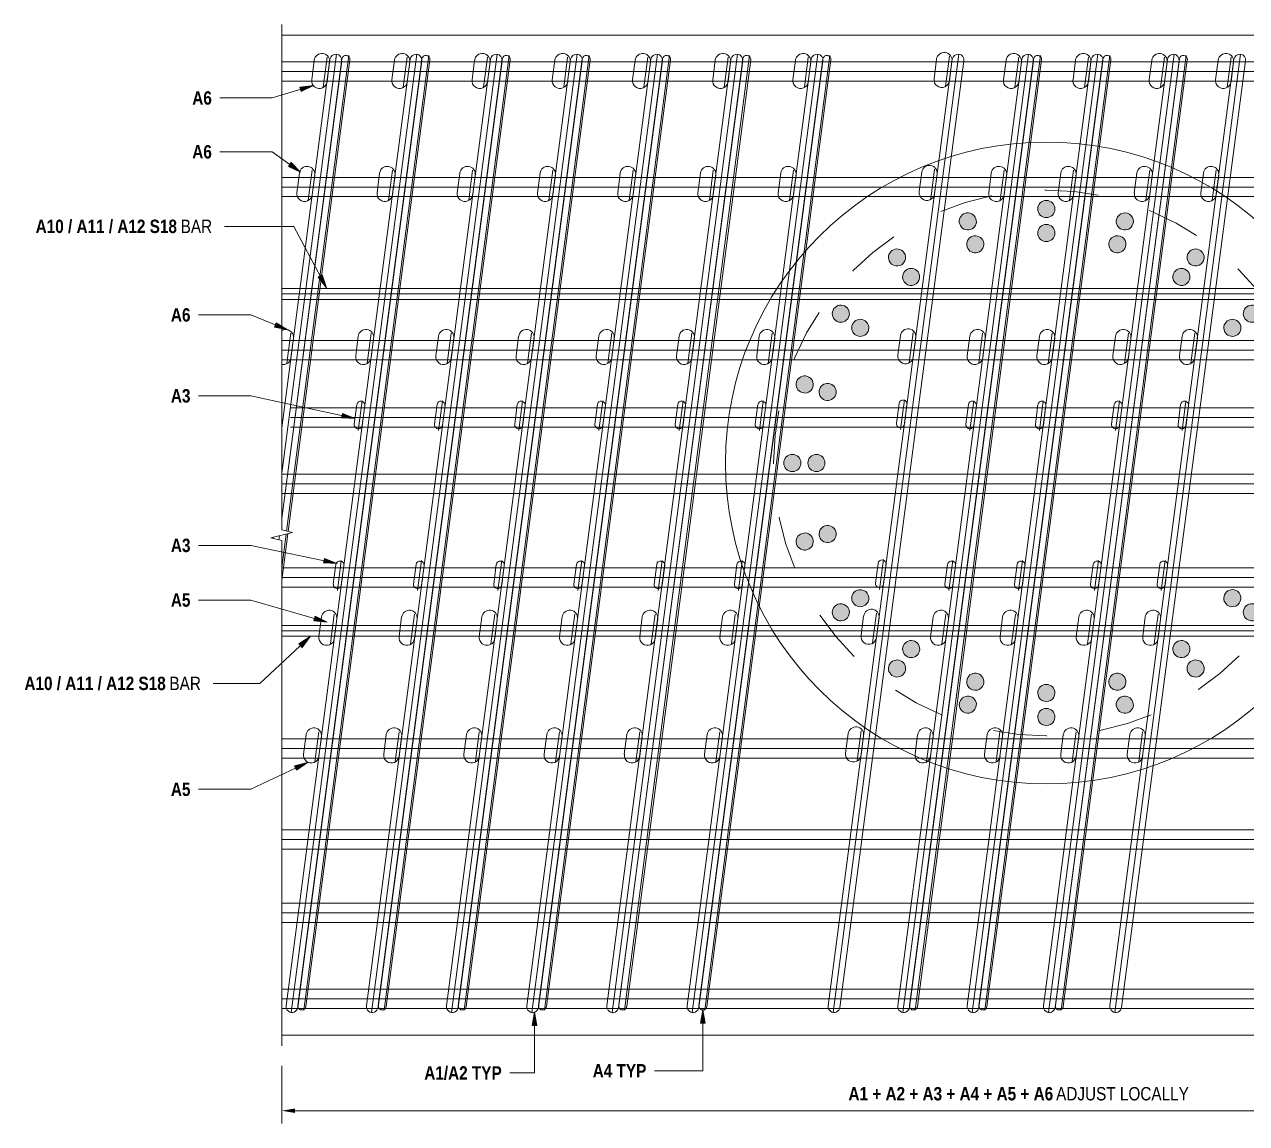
# Model space of a CAD drawing. Header units: metres. Extents: x -546.8 to -533.5, y 1.4 to 22.4.
# Drawn here: x -541.744 to -539.459, y 1.406 to 3.461 of the extents above; entities that cross this region are included whole.
import ezdxf

# ---------------------------------------------------------------- set-up
doc = ezdxf.new("R2010")
doc.units = ezdxf.units.M
doc.linetypes.add('JacobsDash', pattern=[0.0045, 0.003, -0.0015])
doc.layers.get('Defpoints').update_dxf_attribs({"color": 41})
for name, color, linetype, lineweight in [('A-ANNO-DIMS', 7, 'Continuous', 9), ('A-DETL', 7, 'Continuous', 13), ('A-DETL-GENF', 7, 'Continuous', 9), ('G-ANNO-TEXT', 7, 'Continuous', 9)]:
    doc.layers.add(name, color=color, linetype=linetype, lineweight=lineweight)
doc.styles.add('Arial Narrow_1', font='ARIALN.TTF', dxfattribs={"height": 0.025})
doc.styles.add('Arial Narrow_B_1', font='ARIALNB.TTF', dxfattribs={"height": 0.025})
doc.dimstyles.new('Dimension_Standard_O__mm_', dxfattribs={"dimscale": 0.3048, "dimtxt": 0.025586, "dimasz": 0.082021, "dimexe": 0.07874, "dimexo": 0.049213, "dimgap": 0.049213, "dimtad": 1, "dimdec": 0, "dimlfac": 1000, "dimzin": 0, "dimdsep": 46, "dimtxsty": 'Arial Narrow_1', "dimsah": 1, "dimcen": 0.09, "dimaunit": 1, "dimadec": 4, "dimazin": 0, "dimtfac": 1, "dimtdec": 4, "dimtix": 1, "dimtmove": 0, "dimatfit": 3, "dimfxl": 1, "dimtvp": 1, "dimtfill": 1, "dimtolj": 1, "dimtzin": 0, "dimlwd": 18, "dimlwe": 18, "dimarcsym": 2})

# ---------------------------------------------------------------- blocks, each defined once
blk = doc.blocks.new('S_Det_Reinf_Bar Section_2D - N32-5070897-DRG-2873076 - TYPICAL PLAN ABUTMENT B HEADSTOCK BOTTOM LEVEL')
at = {"layer": 'A-DETL-GENF'}
blk.add_hatch(color=256, dxfattribs=at).paths.add_polyline_path([(-0.016, 0), (-0.0155, -0.0041), (-0.0139, -0.008), (-0.0113, -0.0113), (-0.008, -0.0139), (-0.0041, -0.0155), (0, -0.016), (0.0041, -0.0155), (0.008, -0.0139), (0.0113, -0.0113), (0.0139, -0.008), (0.0155, -0.0041), (0.016, 0), (0.0155, 0.0041), (0.0139, 0.008), (0.0113, 0.0113), (0.008, 0.0139), (0.0041, 0.0155), (0, 0.016), (-0.0041, 0.0155), (-0.008, 0.0139), (-0.0113, 0.0113), (-0.0139, 0.008), (-0.0155, 0.004)])
at = {"layer": 'A-DETL-GENF', "lineweight": 18}
for start, end in [(360, 180), (180, 360)]:
    blk.add_arc((0, 0), 0.016, start, end, dxfattribs=at)
blk = doc.blocks.new('S_Det_Reinf_Bar Section_2D - N32-V5-DRG-2873076 - TYPICAL PLAN ABUTMENT B HEADSTOCK BOTTOM LEVEL')
at = {"layer": 'A-DETL-GENF'}
blk.add_hatch(color=256, dxfattribs=at).paths.add_polyline_path([(-0.0139, -0.008), (-0.0113, -0.0113), (-0.008, -0.0139), (-0.0041, -0.0155), (0, -0.016), (0.0041, -0.0155), (0.008, -0.0139), (0.0113, -0.0113), (0.0139, -0.008), (0.0155, -0.0041), (0.016, 0), (0.0155, 0.0041), (0.0139, 0.008), (0.0113, 0.0113), (0.008, 0.0139), (0.0041, 0.0155), (-0.0003, 0.016), (-0.0041, 0.0155), (-0.008, 0.0139), (-0.0113, 0.0113), (-0.0139, 0.008), (-0.0155, 0.0041), (-0.016, 0), (-0.0155, -0.0041)])
at = {"layer": 'A-DETL-GENF', "lineweight": 18}
for start, end in [(360, 180), (180, 360)]:
    blk.add_arc((0, 0), 0.016, start, end, dxfattribs=at)
blk = doc.blocks.new('S_Det_Reinf_Bar Section_2D - N32-V6-DRG-2873076 - TYPICAL PLAN ABUTMENT B HEADSTOCK BOTTOM LEVEL')
at = {"layer": 'A-DETL-GENF'}
blk.add_hatch(color=256, dxfattribs=at).paths.add_polyline_path([(-0.0041, -0.0155), (0, -0.016), (0.0041, -0.0155), (0.008, -0.0139), (0.0113, -0.0113), (0.0139, -0.008), (0.0155, -0.0041), (0.016, 0), (0.0155, 0.0041), (0.0139, 0.008), (0.0113, 0.0113), (0.008, 0.0139), (0.0041, 0.0155), (0, 0.016), (-0.0041, 0.0155), (-0.008, 0.0139), (-0.0113, 0.0113), (-0.0139, 0.008), (-0.0155, 0.0041), (-0.016, -0.0001), (-0.0155, -0.0041), (-0.0139, -0.008), (-0.0113, -0.0113), (-0.008, -0.0139)])
at = {"layer": 'A-DETL-GENF', "lineweight": 18}
for start, end in [(360, 180), (180, 360)]:
    blk.add_arc((0, 0), 0.016, start, end, dxfattribs=at)
blk = doc.blocks.new('CS_DET_BreakLine_ViewScale - Std Break-7275567-DRG-2873076 - TYPICAL PLAN ABUTMENT B HEADSTOCK BOTTOM LEVEL')
at = {"layer": 'A-DETL-GENF'}
for p, q in [((0.925, 0), (-0.02, 0)), ((0.93, 0.02), (0.925, 0)), ((0.94, -0.02), (0.93, 0.02)), ((0.945, 0), (0.94, -0.02)), ((1.89, 0), (0.945, 0))]:
    blk.add_line(p, q, dxfattribs=at)
blk = doc.blocks.new('DIMBLOCK1-DRG-2873076 - TYPICAL PLAN ABUTMENT B HEADSTOCK BOTTOM LEVEL')
at = {"layer": 'A-ANNO-DIMS', "color": 0, "lineweight": 18, "transparency": 16777216}
for p, q in [((-541.263, 1.5137), (-541.263, 1.4059)), ((-538.4031, 1.5083), (-538.4031, 1.4059)), ((-541.238, 1.4299), (-538.4281, 1.4299))]:
    blk.add_line(p, q, dxfattribs=at)
at = {"layer": 'A-ANNO-DIMS', "color": 0, "transparency": 16777216}
for points in [[(-541.238, 1.4341), (-541.238, 1.4257), (-541.263, 1.4299)], [(-538.4281, 1.4341), (-538.4281, 1.4257), (-538.4031, 1.4299)]]:
    blk.add_solid(points, dxfattribs=at)
at = {"layer": 'Defpoints', "color": 0, "transparency": 16777216}
for p in [(-541.263, 1.5287), (-538.4031, 1.5233), (-538.4031, 1.4299)]:
    blk.add_point(p, dxfattribs=at)
at = {"layer": 'A-ANNO-DIMS', "color": 0, "lineweight": 18, "transparency": 16777216, "insert": (-539.833, 1.4598), "char_height": 0.025, "attachment_point": 5, "style": 'Arial Narrow_1', "bg_fill": 3, "box_fill_scale": 1.1, "bg_fill_color": 256, "bg_fill_true_color": 13158600, "bg_fill_transparency": 0}
blk.add_mtext('\\A1;\u200e', dxfattribs=at)

msp = doc.modelspace()

# ---------------------------------------------------------------- hatches: boundary and pattern name
at = {"layer": 'G-ANNO-TEXT'}
for points in [[(-541.2037, 3.3471), (-541.2289, 3.344), (-541.2263, 3.3356)], [(-541.2277, 3.1845), (-541.2454, 3.2027), (-541.2505, 3.1956)], [(-541.1794, 2.9687), (-541.1872, 2.9928), (-541.195, 2.9887)], [(-541.2518, 2.8898), (-541.2733, 2.9033), (-541.2766, 2.8951)], [(-541.1255, 2.7242), (-541.149, 2.7338), (-541.1509, 2.7252)], [(-541.1594, 2.4533), (-541.1829, 2.4627), (-541.1847, 2.4541)], [(-541.1778, 2.3432), (-541.2006, 2.3544), (-541.203, 2.3459)], [(-541.2095, 2.3165), (-541.2309, 2.3027), (-541.2249, 2.2962)], [(-541.2145, 2.0813), (-541.239, 2.0746), (-541.2352, 2.0666)], [(-540.7904, 1.6142), (-540.7948, 1.5892), (-540.786, 1.5892)], [(-540.4753, 1.6183), (-540.4797, 1.5933), (-540.4709, 1.5933)]]:
    msp.add_hatch(color=256, dxfattribs=at).paths.add_polyline_path(points)

# ---------------------------------------------------------------- linework, layer by layer
at = {"layer": 'A-DETL', "lineweight": 18}
for p, q in [((-541.263, 3.441), (-538.4031, 3.441)), ((-541.1504, 3.3967), (-541.263, 2.5374)), ((-541.1727, 3.3959), (-541.263, 2.7067)), ((-541.1508, 3.3931), (-541.263, 2.5374)), ((-541.263, 3.391), (-538.4031, 3.391)), ((-541.0227, 3.3959), (-541.2546, 1.6259)), ((-541.1355, 3.3947), (-541.2511, 2.513)), ((-541.0008, 3.3931), (-541.2328, 1.6231)), ((-541.0008, 3.3967), (-541.2327, 1.6267)), ((-540.9859, 3.3947), (-541.2178, 1.6247)), ((-541.2021, 3.3941), (-541.2069, 3.3575)), ((-541.1734, 3.3904), (-541.1782, 3.3537)), ((-540.8727, 3.3959), (-541.1046, 1.6259)), ((-540.8508, 3.3931), (-541.0828, 1.6231)), ((-540.8504, 3.3967), (-541.0823, 1.6267)), ((-540.8355, 3.3947), (-541.0675, 1.6247)), ((-541.0521, 3.3941), (-541.0569, 3.3575)), ((-541.0234, 3.3904), (-541.0282, 3.3537)), ((-540.7227, 3.3959), (-540.9546, 1.6259)), ((-540.7008, 3.3931), (-540.9328, 1.6231)), ((-540.7008, 3.3967), (-540.9327, 1.6267)), ((-540.6859, 3.3947), (-540.9178, 1.6247)), ((-540.9021, 3.3941), (-540.9069, 3.3575)), ((-540.8734, 3.3904), (-540.8782, 3.3537)), ((-540.5727, 3.3959), (-540.8046, 1.6259)), ((-540.5508, 3.3931), (-540.7828, 1.6231)), ((-540.5508, 3.3967), (-540.7827, 1.6267)), ((-540.5359, 3.3947), (-540.7678, 1.6247)), ((-540.7521, 3.3941), (-540.7569, 3.3575)), ((-540.7234, 3.3904), (-540.7282, 3.3537)), ((-540.4227, 3.3959), (-540.6546, 1.6259)), ((-540.4008, 3.3931), (-540.6328, 1.6231)), ((-540.4008, 3.3967), (-540.6327, 1.6267)), ((-540.3859, 3.3947), (-540.6178, 1.6247)), ((-540.6021, 3.3941), (-540.6069, 3.3575)), ((-540.5734, 3.3904), (-540.5782, 3.3537)), ((-540.2727, 3.3959), (-540.5046, 1.6259)), ((-540.2508, 3.3931), (-540.4828, 1.6231)), ((-540.2508, 3.3967), (-540.4827, 1.6267)), ((-540.2359, 3.3947), (-540.4678, 1.6247)), ((-540.4521, 3.3941), (-540.4569, 3.3575)), ((-540.4234, 3.3904), (-540.4282, 3.3537)), ((-540.3021, 3.3941), (-540.3069, 3.3575)), ((-540.2734, 3.3904), (-540.2782, 3.3537)), ((-540.0089, 3.3959), (-540.2409, 1.6259)), ((-539.9871, 3.3931), (-540.2191, 1.6231)), ((-539.8789, 3.3959), (-540.1108, 1.6259)), ((-539.8571, 3.3931), (-540.089, 1.6231)), ((-539.857, 3.3967), (-540.0889, 1.6267)), ((-539.8421, 3.3947), (-540.0741, 1.6247)), ((-540.0382, 3.3961), (-540.043, 3.3594)), ((-540.0094, 3.3923), (-540.0142, 3.3556)), ((-539.7489, 3.3959), (-539.9808, 1.6259)), ((-539.7271, 3.3931), (-539.959, 1.6231)), ((-539.727, 3.3967), (-539.9589, 1.6267)), ((-539.7121, 3.3947), (-539.9441, 1.6247)), ((-539.9083, 3.3941), (-539.9131, 3.3575)), ((-539.8796, 3.3904), (-539.8844, 3.3537)), ((-539.6064, 3.3959), (-539.8384, 1.6259)), ((-539.5846, 3.3931), (-539.8166, 1.6231)), ((-539.5842, 3.3967), (-539.8161, 1.6267)), ((-539.5693, 3.3947), (-539.8013, 1.6247)), ((-539.7783, 3.3941), (-539.7831, 3.3575)), ((-539.7496, 3.3904), (-539.7544, 3.3537)), ((-539.4821, 3.3959), (-539.714, 1.6259)), ((-539.4603, 3.3931), (-539.6922, 1.6231)), ((-539.6359, 3.3941), (-539.6407, 3.3575)), ((-539.6072, 3.3904), (-539.612, 3.3537)), ((-539.5116, 3.3941), (-539.5164, 3.3575)), ((-539.4828, 3.3904), (-539.4876, 3.3537)), ((-541.263, 3.355), (-538.4031, 3.355)), ((-541.2298, 3.1831), (-541.2346, 3.1464)), ((-541.201, 3.1793), (-541.2058, 3.1427)), ((-541.0798, 3.1831), (-541.0846, 3.1464)), ((-541.051, 3.1793), (-541.0558, 3.1427)), ((-540.9298, 3.1831), (-540.9346, 3.1464)), ((-540.901, 3.1793), (-540.9058, 3.1427)), ((-540.7798, 3.1831), (-540.7846, 3.1464)), ((-540.751, 3.1793), (-540.7558, 3.1427)), ((-540.6298, 3.1831), (-540.6346, 3.1464)), ((-540.601, 3.1793), (-540.6058, 3.1427)), ((-540.4798, 3.1831), (-540.4846, 3.1464)), ((-540.451, 3.1793), (-540.4558, 3.1427)), ((-540.3298, 3.1831), (-540.3346, 3.1464)), ((-540.301, 3.1793), (-540.3058, 3.1427)), ((-540.0658, 3.185), (-540.0706, 3.1484)), ((-540.0371, 3.1813), (-540.0419, 3.1446)), ((-539.936, 3.1831), (-539.9408, 3.1464)), ((-539.9072, 3.1793), (-539.912, 3.1427)), ((-539.806, 3.1831), (-539.8108, 3.1464)), ((-539.7772, 3.1793), (-539.782, 3.1427)), ((-539.6636, 3.1831), (-539.6684, 3.1464)), ((-539.6348, 3.1793), (-539.6396, 3.1427)), ((-539.5392, 3.1831), (-539.544, 3.1464)), ((-539.5105, 3.1793), (-539.5153, 3.1427)), ((-541.263, 3.175), (-538.4031, 3.175)), ((-541.263, 3.139), (-538.4031, 3.139)), ((-541.263, 2.967), (-538.4031, 2.967)), ((-541.263, 2.947), (-538.4031, 2.947)), ((-541.263, 2.8699), (-538.4031, 2.8699)), ((-541.241, 2.8743), (-541.2458, 2.8376)), ((-541.1198, 2.878), (-541.1246, 2.8414)), ((-541.091, 2.8743), (-541.0958, 2.8376)), ((-540.9698, 2.878), (-540.9746, 2.8414)), ((-540.941, 2.8743), (-540.9458, 2.8376)), ((-540.8198, 2.878), (-540.8246, 2.8414)), ((-540.791, 2.8743), (-540.7958, 2.8376)), ((-540.6698, 2.878), (-540.6746, 2.8414)), ((-540.641, 2.8743), (-540.6458, 2.8376)), ((-540.5198, 2.878), (-540.5246, 2.8414)), ((-540.491, 2.8743), (-540.4958, 2.8376)), ((-540.3698, 2.878), (-540.3746, 2.8414)), ((-540.341, 2.8743), (-540.3458, 2.8376)), ((-540.1059, 2.8793), (-540.1107, 2.8427)), ((-540.0771, 2.8756), (-540.082, 2.8389)), ((-539.976, 2.878), (-539.9808, 2.8414)), ((-539.9472, 2.8743), (-539.952, 2.8376)), ((-539.846, 2.878), (-539.8508, 2.8414)), ((-539.8172, 2.8743), (-539.822, 2.8376)), ((-539.7035, 2.878), (-539.7084, 2.8414)), ((-539.6748, 2.8743), (-539.6796, 2.8376)), ((-539.5792, 2.878), (-539.584, 2.8414)), ((-539.5504, 2.8743), (-539.5552, 2.8376)), ((-541.263, 2.8339), (-538.4031, 2.8339)), ((-541.2467, 2.7439), (-538.3868, 2.7439)), ((-541.1224, 2.7502), (-541.1272, 2.7135)), ((-541.1075, 2.7483), (-541.1123, 2.7116)), ((-540.9724, 2.7502), (-540.9772, 2.7135)), ((-540.9575, 2.7483), (-540.9623, 2.7116)), ((-540.8224, 2.7502), (-540.8272, 2.7135)), ((-540.8075, 2.7483), (-540.8123, 2.7116)), ((-540.6724, 2.7502), (-540.6772, 2.7135)), ((-540.6575, 2.7483), (-540.6623, 2.7116)), ((-540.5224, 2.7502), (-540.5272, 2.7135)), ((-540.5075, 2.7483), (-540.5123, 2.7116)), ((-540.3724, 2.7502), (-540.3772, 2.7135)), ((-540.3575, 2.7483), (-540.3623, 2.7116)), ((-540.1084, 2.7522), (-540.1133, 2.7155)), ((-540.0936, 2.7502), (-540.0984, 2.7135)), ((-539.9786, 2.7502), (-539.9834, 2.7135)), ((-539.9637, 2.7483), (-539.9685, 2.7116)), ((-539.8486, 2.7502), (-539.8534, 2.7135)), ((-539.8337, 2.7483), (-539.8385, 2.7116)), ((-539.7062, 2.7502), (-539.711, 2.7135)), ((-539.6913, 2.7483), (-539.6961, 2.7116)), ((-539.5818, 2.7502), (-539.5866, 2.7135)), ((-539.5669, 2.7483), (-539.5717, 2.7116)), ((-541.2467, 2.7079), (-538.3868, 2.7079)), ((-541.263, 2.62), (-538.4031, 2.62)), ((-541.263, 2.584), (-538.4031, 2.584)), ((-541.2672, 2.5049), (-541.2682, 2.4973)), ((-541.2672, 2.5049), (-541.2682, 2.4973)), ((-541.2516, 2.5088), (-541.263, 2.422)), ((-541.1616, 2.4513), (-541.1664, 2.4146)), ((-541.1467, 2.4493), (-541.1515, 2.4127)), ((-541.0116, 2.4513), (-541.0164, 2.4146)), ((-540.9967, 2.4493), (-541.0015, 2.4127)), ((-540.8616, 2.4513), (-540.8664, 2.4146)), ((-540.8467, 2.4493), (-540.8515, 2.4127)), ((-540.7116, 2.4513), (-540.7164, 2.4146)), ((-540.6967, 2.4493), (-540.7015, 2.4127)), ((-540.5616, 2.4513), (-540.5664, 2.4146)), ((-540.5467, 2.4493), (-540.5515, 2.4127)), ((-540.4116, 2.4513), (-540.4164, 2.4146)), ((-540.3967, 2.4493), (-540.4015, 2.4127)), ((-540.1476, 2.4532), (-540.1524, 2.4165)), ((-540.1328, 2.4513), (-540.1376, 2.4146)), ((-540.0178, 2.4513), (-540.0226, 2.4146)), ((-540.0029, 2.4493), (-540.0077, 2.4127)), ((-539.8878, 2.4513), (-539.8926, 2.4146)), ((-539.8729, 2.4493), (-539.8777, 2.4127)), ((-539.7454, 2.4513), (-539.7502, 2.4146)), ((-539.7305, 2.4493), (-539.7353, 2.4127)), ((-539.621, 2.4513), (-539.6258, 2.4146)), ((-539.6061, 2.4493), (-539.6109, 2.4127)), ((-541.263, 2.445), (-538.4031, 2.445)), ((-541.263, 2.409), (-538.4031, 2.409)), ((-540.1746, 2.355), (-540.1794, 2.3184)), ((-541.263, 2.337), (-538.4031, 2.337)), ((-541.1886, 2.3531), (-541.1934, 2.3164)), ((-541.1598, 2.3493), (-541.1646, 2.3127)), ((-541.0386, 2.3531), (-541.0434, 2.3164)), ((-541.0098, 2.3493), (-541.0146, 2.3127)), ((-540.8886, 2.3531), (-540.8934, 2.3164)), ((-540.8598, 2.3493), (-540.8646, 2.3127)), ((-540.7386, 2.3531), (-540.7434, 2.3164)), ((-540.7098, 2.3493), (-540.7146, 2.3127)), ((-540.5886, 2.3531), (-540.5934, 2.3164)), ((-540.5598, 2.3493), (-540.5646, 2.3127)), ((-540.4386, 2.3531), (-540.4434, 2.3164)), ((-540.4098, 2.3493), (-540.4146, 2.3127)), ((-540.1459, 2.3513), (-540.1507, 2.3146)), ((-540.0448, 2.3531), (-540.0496, 2.3164)), ((-540.016, 2.3493), (-540.0208, 2.3127)), ((-539.9148, 2.3531), (-539.9196, 2.3164)), ((-539.886, 2.3493), (-539.8908, 2.3127)), ((-539.7723, 2.3531), (-539.7771, 2.3164)), ((-539.7436, 2.3493), (-539.7484, 2.3127)), ((-539.648, 2.3531), (-539.6528, 2.3164)), ((-539.6192, 2.3493), (-539.624, 2.3127)), ((-541.263, 2.317), (-538.4031, 2.317)), ((-541.2174, 2.1331), (-541.2222, 2.0964)), ((-541.1886, 2.1293), (-541.1934, 2.0927)), ((-541.0674, 2.1331), (-541.0722, 2.0964)), ((-541.0386, 2.1293), (-541.0434, 2.0927)), ((-540.9174, 2.1331), (-540.9222, 2.0964)), ((-540.8886, 2.1293), (-540.8934, 2.0927)), ((-540.7674, 2.1331), (-540.7722, 2.0964)), ((-540.7386, 2.1293), (-540.7434, 2.0927)), ((-540.6174, 2.1331), (-540.6222, 2.0964)), ((-540.5886, 2.1293), (-540.5934, 2.0927)), ((-540.4674, 2.1331), (-540.4722, 2.0964)), ((-540.4386, 2.1293), (-540.4434, 2.0927)), ((-540.2034, 2.135), (-540.2083, 2.0984)), ((-540.1747, 2.1313), (-540.1795, 2.0946)), ((-540.0736, 2.1331), (-540.0784, 2.0964)), ((-540.0449, 2.1293), (-540.0497, 2.0927)), ((-539.9436, 2.1331), (-539.9484, 2.0964)), ((-539.9149, 2.1293), (-539.9197, 2.0927)), ((-539.8012, 2.1331), (-539.806, 2.0964)), ((-539.7724, 2.1293), (-539.7772, 2.0927)), ((-539.6768, 2.1331), (-539.6816, 2.0964)), ((-539.648, 2.1293), (-539.6529, 2.0927)), ((-541.263, 2.125), (-538.4031, 2.125)), ((-541.263, 2.089), (-538.4031, 2.089)), ((-541.263, 1.955), (-538.4031, 1.955)), ((-541.263, 1.919), (-538.4031, 1.919)), ((-541.263, 1.818), (-538.4031, 1.818)), ((-541.263, 1.782), (-538.4031, 1.782)), ((-541.263, 1.657), (-538.4031, 1.657)), ((-541.263, 1.621), (-538.4031, 1.621)), ((-541.263, 1.571), (-538.4031, 1.571))]:
    msp.add_line(p, q, dxfattribs=at)
at = {"layer": 'A-DETL', "color": 7, "lineweight": 9, "true_color": 0xffffff}
for p, q in [((-541.1603, 3.4054), (-541.263, 2.6221)), ((-541.1375, 3.4031), (-541.254, 2.5137)), ((-541.0103, 3.4054), (-541.2451, 1.6136)), ((-540.9878, 3.4031), (-541.2217, 1.6182)), ((-541.1782, 3.3996), (-541.1855, 3.3438)), ((-540.8603, 3.4054), (-541.0951, 1.6136)), ((-540.8375, 3.4031), (-541.0714, 1.6182)), ((-541.0282, 3.3996), (-541.0355, 3.3438)), ((-540.7103, 3.4054), (-540.9451, 1.6136)), ((-540.6878, 3.4031), (-540.9217, 1.6182)), ((-540.8782, 3.3996), (-540.8855, 3.3438)), ((-540.5603, 3.4054), (-540.7951, 1.6136)), ((-540.5378, 3.4031), (-540.7717, 1.6182)), ((-540.7282, 3.3996), (-540.7355, 3.3438)), ((-540.4103, 3.4054), (-540.6451, 1.6136)), ((-540.3878, 3.4031), (-540.6217, 1.6182)), ((-540.5782, 3.3996), (-540.5855, 3.3438)), ((-540.2603, 3.4054), (-540.4951, 1.6136)), ((-540.2378, 3.4031), (-540.4717, 1.6182)), ((-540.4282, 3.3996), (-540.4355, 3.3438)), ((-540.2782, 3.3996), (-540.2855, 3.3438)), ((-539.9966, 3.4054), (-540.2314, 1.6136)), ((-539.8665, 3.4054), (-540.1014, 1.6136)), ((-539.844, 3.4031), (-540.078, 1.6182)), ((-540.0143, 3.4015), (-540.0216, 3.3457)), ((-539.7365, 3.4054), (-539.9714, 1.6136)), ((-539.714, 3.4031), (-539.948, 1.6182)), ((-539.8844, 3.3996), (-539.8917, 3.3438)), ((-539.5941, 3.4054), (-539.8289, 1.6136)), ((-539.5712, 3.4031), (-539.8052, 1.6182)), ((-539.7544, 3.3996), (-539.7617, 3.3438)), ((-539.4697, 3.4054), (-539.7046, 1.6136)), ((-539.612, 3.3996), (-539.6193, 3.3438)), ((-539.4876, 3.3996), (-539.495, 3.3438)), ((-541.263, 3.373), (-538.4031, 3.373)), ((-541.2059, 3.1886), (-541.2132, 3.1327)), ((-541.0559, 3.1886), (-541.0632, 3.1327)), ((-540.9059, 3.1886), (-540.9132, 3.1327)), ((-540.7559, 3.1886), (-540.7632, 3.1327)), ((-540.6059, 3.1886), (-540.6132, 3.1327)), ((-540.4559, 3.1886), (-540.4632, 3.1327)), ((-540.3059, 3.1886), (-540.3132, 3.1327)), ((-540.0419, 3.1905), (-540.0492, 3.1347)), ((-539.9121, 3.1886), (-539.9194, 3.1327)), ((-539.7821, 3.1886), (-539.7894, 3.1327)), ((-539.6397, 3.1886), (-539.647, 3.1327)), ((-539.5153, 3.1886), (-539.5226, 3.1327)), ((-541.263, 3.157), (-538.4031, 3.157)), ((-541.263, 2.957), (-538.4031, 2.957)), ((-541.2458, 2.8835), (-541.2532, 2.8277)), ((-541.0958, 2.8835), (-541.1032, 2.8277)), ((-540.9458, 2.8835), (-540.9532, 2.8277)), ((-540.7958, 2.8835), (-540.8032, 2.8277)), ((-540.6458, 2.8835), (-540.6532, 2.8277)), ((-540.4958, 2.8835), (-540.5032, 2.8277)), ((-540.3458, 2.8835), (-540.3532, 2.8277)), ((-540.082, 2.8848), (-540.0893, 2.829)), ((-539.9521, 2.8835), (-539.9594, 2.8277)), ((-539.8221, 2.8835), (-539.8294, 2.8277)), ((-539.6796, 2.8835), (-539.6869, 2.8277)), ((-539.5553, 2.8835), (-539.5626, 2.8277)), ((-541.263, 2.8519), (-538.4031, 2.8519)), ((-541.1124, 2.7575), (-541.1197, 2.7017)), ((-540.9624, 2.7575), (-540.9697, 2.7017)), ((-540.8124, 2.7575), (-540.8197, 2.7017)), ((-540.6624, 2.7575), (-540.6697, 2.7017)), ((-540.5124, 2.7575), (-540.5197, 2.7017)), ((-540.3624, 2.7575), (-540.3697, 2.7017)), ((-540.0984, 2.7594), (-540.1057, 2.7036)), ((-539.9686, 2.7575), (-539.9759, 2.7017)), ((-539.8386, 2.7575), (-539.8459, 2.7017)), ((-539.6961, 2.7575), (-539.7035, 2.7017)), ((-539.5718, 2.7575), (-539.5791, 2.7017)), ((-541.2467, 2.7259), (-538.3868, 2.7259)), ((-541.263, 2.602), (-538.4031, 2.602)), ((-541.2787, 2.5021), (-541.279, 2.5)), ((-541.2548, 2.508), (-541.263, 2.4453)), ((-541.1515, 2.4586), (-541.1589, 2.4027)), ((-541.0015, 2.4586), (-541.0089, 2.4027)), ((-540.8515, 2.4586), (-540.8589, 2.4027)), ((-540.7015, 2.4586), (-540.7089, 2.4027)), ((-540.5515, 2.4586), (-540.5589, 2.4027)), ((-540.4015, 2.4586), (-540.4089, 2.4027)), ((-540.1376, 2.4605), (-540.1449, 2.4047)), ((-540.0078, 2.4586), (-540.0151, 2.4027)), ((-539.8778, 2.4586), (-539.8851, 2.4027)), ((-539.7353, 2.4586), (-539.7426, 2.4027)), ((-539.6109, 2.4586), (-539.6183, 2.4027)), ((-541.263, 2.427), (-538.4031, 2.427)), ((-541.1646, 2.3586), (-541.172, 2.3027)), ((-541.0146, 2.3586), (-541.022, 2.3027)), ((-540.8646, 2.3586), (-540.872, 2.3027)), ((-540.7146, 2.3586), (-540.722, 2.3027)), ((-540.5646, 2.3586), (-540.572, 2.3027)), ((-540.4146, 2.3586), (-540.422, 2.3027)), ((-540.1507, 2.3605), (-540.158, 2.3047)), ((-540.0209, 2.3586), (-540.0282, 2.3027)), ((-539.8909, 2.3586), (-539.8982, 2.3027)), ((-539.7484, 2.3586), (-539.7557, 2.3027)), ((-539.6241, 2.3586), (-539.6314, 2.3027)), ((-541.263, 2.327), (-538.4031, 2.327)), ((-541.1935, 2.1386), (-541.2008, 2.0827)), ((-541.0435, 2.1386), (-541.0508, 2.0827)), ((-540.8935, 2.1386), (-540.9008, 2.0827)), ((-540.7435, 2.1386), (-540.7508, 2.0827)), ((-540.5935, 2.1386), (-540.6008, 2.0827)), ((-540.4435, 2.1386), (-540.4508, 2.0827)), ((-540.1795, 2.1405), (-540.1868, 2.0847)), ((-540.0497, 2.1386), (-540.057, 2.0827)), ((-539.9197, 2.1386), (-539.927, 2.0827)), ((-539.7773, 2.1386), (-539.7846, 2.0827)), ((-539.6529, 2.1386), (-539.6602, 2.0827)), ((-541.263, 2.107), (-538.4031, 2.107)), ((-541.263, 1.937), (-538.4031, 1.937)), ((-541.263, 1.8), (-538.4031, 1.8)), ((-541.263, 1.639), (-538.4031, 1.639))]:
    msp.add_line(p, q, dxfattribs=at)
at = {"layer": 'A-DETL', "lineweight": 18}
msp.add_circle((-539.833, 2.641), 0.6, dxfattribs=at)
at = {"layer": 'A-DETL', "color": 8, "linetype": 'JacobsDash', "lineweight": 9, "true_color": 0x808080}
msp.add_circle((-539.833, 2.641), 0.51, dxfattribs=at)
at = {"layer": 'A-DETL', "lineweight": 18}
for centre, radius, start, end in [((-541.1877, 3.3923), 0.0145, 352.5337, 172.5337), ((-541.1618, 3.3945), 0.011, 352.5337, 172.5337), ((-541.0377, 3.3923), 0.0145, 352.5337, 172.5337), ((-541.0118, 3.3945), 0.011, 352.5337, 172.5337), ((-540.8877, 3.3923), 0.0145, 352.5337, 172.5337), ((-540.8618, 3.3945), 0.011, 352.5337, 172.5337), ((-540.7377, 3.3923), 0.0145, 352.5337, 172.5337), ((-540.7118, 3.3945), 0.011, 352.5337, 172.5337), ((-540.5877, 3.3923), 0.0145, 352.5337, 172.5337), ((-540.5618, 3.3945), 0.011, 352.5337, 172.5337), ((-540.4377, 3.3923), 0.0145, 352.5337, 172.5337), ((-540.4118, 3.3945), 0.011, 352.5337, 172.5337), ((-540.2877, 3.3923), 0.0145, 352.5337, 172.5337), ((-540.2618, 3.3945), 0.011, 352.5337, 172.5337), ((-540.0238, 3.3942), 0.0145, 352.5337, 172.5337), ((-539.998, 3.3945), 0.011, 352.5337, 172.5337), ((-539.894, 3.3923), 0.0145, 352.5337, 172.5337), ((-539.868, 3.3945), 0.011, 352.5337, 172.5337), ((-539.764, 3.3923), 0.0145, 352.5337, 172.5337), ((-539.738, 3.3945), 0.011, 352.5337, 172.5337), ((-539.6215, 3.3923), 0.0145, 352.5337, 172.5337), ((-539.5955, 3.3945), 0.011, 352.5337, 172.5337), ((-539.4972, 3.3923), 0.0145, 352.5337, 172.5337), ((-539.4712, 3.3945), 0.011, 352.5337, 172.5337), ((-541.1429, 3.3957), 0.0075, 352.5337, 172.5337), ((-540.9933, 3.3957), 0.0075, 352.5337, 172.5337), ((-540.8429, 3.3957), 0.0075, 352.5337, 172.5337), ((-540.6933, 3.3957), 0.0075, 352.5337, 172.5337), ((-540.5433, 3.3957), 0.0075, 352.5337, 172.5337), ((-540.3933, 3.3957), 0.0075, 352.5337, 172.5337), ((-540.2433, 3.3957), 0.0075, 352.5337, 172.5337), ((-539.8495, 3.3957), 0.0075, 352.5337, 172.5337), ((-539.7195, 3.3957), 0.0075, 352.5337, 172.5337), ((-539.5767, 3.3957), 0.0075, 352.5337, 172.5337), ((-541.1925, 3.3556), 0.0145, 172.5337, 352.5337), ((-541.0425, 3.3556), 0.0145, 172.5337, 352.5337), ((-540.8925, 3.3556), 0.0145, 172.5337, 352.5337), ((-540.7425, 3.3556), 0.0145, 172.5337, 352.5337), ((-540.5925, 3.3556), 0.0145, 172.5337, 352.5337), ((-540.4425, 3.3556), 0.0145, 172.5337, 352.5337), ((-540.2925, 3.3556), 0.0145, 172.5337, 352.5337), ((-540.0286, 3.3575), 0.0145, 172.5337, 352.5337), ((-539.8988, 3.3556), 0.0145, 172.5337, 352.5337), ((-539.7688, 3.3556), 0.0145, 172.5337, 352.5337), ((-539.6263, 3.3556), 0.0145, 172.5337, 352.5337), ((-539.502, 3.3556), 0.0145, 172.5337, 352.5337), ((-541.2154, 3.1812), 0.0145, 352.5337, 172.5337), ((-541.0654, 3.1812), 0.0145, 352.5337, 172.5337), ((-540.9154, 3.1812), 0.0145, 352.5337, 172.5337), ((-540.7654, 3.1812), 0.0145, 352.5337, 172.5337), ((-540.6154, 3.1812), 0.0145, 352.5337, 172.5337), ((-540.4654, 3.1812), 0.0145, 352.5337, 172.5337), ((-540.3154, 3.1812), 0.0145, 352.5337, 172.5337), ((-540.0515, 3.1831), 0.0145, 352.5337, 172.5337), ((-539.9216, 3.1812), 0.0145, 352.5337, 172.5337), ((-539.7916, 3.1812), 0.0145, 352.5337, 172.5337), ((-539.6492, 3.1812), 0.0145, 352.5337, 172.5337), ((-539.5248, 3.1812), 0.0145, 352.5337, 172.5337), ((-541.2202, 3.1445), 0.0145, 172.5337, 352.5337), ((-541.0702, 3.1445), 0.0145, 172.5337, 352.5337), ((-540.9202, 3.1445), 0.0145, 172.5337, 352.5337), ((-540.7702, 3.1445), 0.0145, 172.5337, 352.5337), ((-540.6202, 3.1445), 0.0145, 172.5337, 352.5337), ((-540.4702, 3.1445), 0.0145, 172.5337, 352.5337), ((-540.3202, 3.1445), 0.0145, 172.5337, 352.5337), ((-540.0563, 3.1465), 0.0145, 172.5337, 352.5337), ((-539.9264, 3.1445), 0.0145, 172.5337, 352.5337), ((-539.7964, 3.1445), 0.0145, 172.5337, 352.5337), ((-539.654, 3.1445), 0.0145, 172.5337, 352.5337), ((-539.5296, 3.1445), 0.0145, 172.5337, 352.5337), ((-541.2554, 2.8762), 0.0145, 352.5337, 121.1051), ((-541.1054, 2.8762), 0.0145, 352.5337, 172.5337), ((-540.9554, 2.8762), 0.0145, 352.5337, 172.5337), ((-540.8054, 2.8762), 0.0145, 352.5337, 172.5337), ((-540.6554, 2.8762), 0.0145, 352.5337, 172.5337), ((-540.5054, 2.8762), 0.0145, 352.5337, 172.5337), ((-540.3554, 2.8762), 0.0145, 352.5337, 172.5337), ((-540.0915, 2.8774), 0.0145, 352.5337, 172.5337), ((-539.9616, 2.8762), 0.0145, 352.5337, 172.5337), ((-539.8316, 2.8762), 0.0145, 352.5337, 172.5337), ((-539.6892, 2.8762), 0.0145, 352.5337, 172.5337), ((-539.5648, 2.8762), 0.0145, 352.5337, 172.5337), ((-541.2602, 2.8395), 0.0145, 258.6754, 352.5337), ((-541.1102, 2.8395), 0.0145, 172.5337, 352.5337), ((-540.9602, 2.8395), 0.0145, 172.5337, 352.5337), ((-540.8102, 2.8395), 0.0145, 172.5337, 352.5337), ((-540.6602, 2.8395), 0.0145, 172.5337, 352.5337), ((-540.5102, 2.8395), 0.0145, 172.5337, 352.5337), ((-540.3602, 2.8395), 0.0145, 172.5337, 352.5337), ((-540.0963, 2.8408), 0.0145, 172.5337, 352.5337), ((-539.9664, 2.8395), 0.0145, 172.5337, 352.5337), ((-539.8364, 2.8395), 0.0145, 172.5337, 352.5337), ((-539.694, 2.8395), 0.0145, 172.5337, 352.5337), ((-539.5696, 2.8395), 0.0145, 172.5337, 352.5337), ((-541.115, 2.7492), 0.0075, 352.5337, 172.5337), ((-540.965, 2.7492), 0.0075, 352.5337, 172.5337), ((-540.815, 2.7492), 0.0075, 352.5337, 172.5337), ((-540.665, 2.7492), 0.0075, 352.5337, 172.5337), ((-540.515, 2.7492), 0.0075, 352.5337, 172.5337), ((-540.365, 2.7492), 0.0075, 352.5337, 172.5337), ((-540.101, 2.7512), 0.0075, 352.5337, 172.5337), ((-539.9712, 2.7492), 0.0075, 352.5337, 172.5337), ((-539.8412, 2.7492), 0.0075, 352.5337, 172.5337), ((-539.6987, 2.7492), 0.0075, 352.5337, 172.5337), ((-539.5744, 2.7492), 0.0075, 352.5337, 172.5337), ((-541.1198, 2.7126), 0.0075, 172.5337, 352.5337), ((-540.9698, 2.7126), 0.0075, 172.5337, 352.5337), ((-540.8198, 2.7126), 0.0075, 172.5337, 352.5337), ((-540.6698, 2.7126), 0.0075, 172.5337, 352.5337), ((-540.5198, 2.7126), 0.0075, 172.5337, 352.5337), ((-540.3698, 2.7126), 0.0075, 172.5337, 352.5337), ((-540.1058, 2.7145), 0.0075, 172.5337, 352.5337), ((-539.976, 2.7126), 0.0075, 172.5337, 352.5337), ((-539.846, 2.7126), 0.0075, 172.5337, 352.5337), ((-539.7035, 2.7126), 0.0075, 172.5337, 352.5337), ((-539.5792, 2.7126), 0.0075, 172.5337, 352.5337), ((-541.1541, 2.4503), 0.0075, 352.5337, 172.5337), ((-541.0041, 2.4503), 0.0075, 352.5337, 172.5337), ((-540.8541, 2.4503), 0.0075, 352.5337, 172.5337), ((-540.7041, 2.4503), 0.0075, 352.5337, 172.5337), ((-540.5541, 2.4503), 0.0075, 352.5337, 172.5337), ((-540.4041, 2.4503), 0.0075, 352.5337, 172.5337), ((-540.1402, 2.4522), 0.0075, 352.5337, 172.5337), ((-540.0103, 2.4503), 0.0075, 352.5337, 172.5337), ((-539.8803, 2.4503), 0.0075, 352.5337, 172.5337), ((-539.7379, 2.4503), 0.0075, 352.5337, 172.5337), ((-539.6135, 2.4503), 0.0075, 352.5337, 172.5337), ((-541.1589, 2.4136), 0.0075, 172.5337, 352.5337), ((-541.0089, 2.4136), 0.0075, 172.5337, 352.5337), ((-540.8589, 2.4136), 0.0075, 172.5337, 352.5337), ((-540.7089, 2.4136), 0.0075, 172.5337, 352.5337), ((-540.5589, 2.4136), 0.0075, 172.5337, 352.5337), ((-540.4089, 2.4136), 0.0075, 172.5337, 352.5337), ((-540.145, 2.4156), 0.0075, 172.5337, 352.5337), ((-540.0152, 2.4136), 0.0075, 172.5337, 352.5337), ((-539.8852, 2.4136), 0.0075, 172.5337, 352.5337), ((-539.7427, 2.4136), 0.0075, 172.5337, 352.5337), ((-539.6183, 2.4136), 0.0075, 172.5337, 352.5337), ((-541.1742, 2.3512), 0.0145, 352.5337, 172.5337), ((-541.0242, 2.3512), 0.0145, 352.5337, 172.5337), ((-540.8742, 2.3512), 0.0145, 352.5337, 172.5337), ((-540.7242, 2.3512), 0.0145, 352.5337, 172.5337), ((-540.5742, 2.3512), 0.0145, 352.5337, 172.5337), ((-540.4242, 2.3512), 0.0145, 352.5337, 172.5337), ((-540.1602, 2.3531), 0.0145, 352.5337, 172.5337), ((-540.0304, 2.3512), 0.0145, 352.5337, 172.5337), ((-539.9004, 2.3512), 0.0145, 352.5337, 172.5337), ((-539.758, 2.3512), 0.0145, 352.5337, 172.5337), ((-539.6336, 2.3512), 0.0145, 352.5337, 172.5337), ((-541.179, 2.3145), 0.0145, 172.5337, 352.5337), ((-541.029, 2.3145), 0.0145, 172.5337, 352.5337), ((-540.879, 2.3145), 0.0145, 172.5337, 352.5337), ((-540.729, 2.3145), 0.0145, 172.5337, 352.5337), ((-540.579, 2.3145), 0.0145, 172.5337, 352.5337), ((-540.429, 2.3145), 0.0145, 172.5337, 352.5337), ((-540.165, 2.3165), 0.0145, 172.5337, 352.5337), ((-540.0352, 2.3145), 0.0145, 172.5337, 352.5337), ((-539.9052, 2.3145), 0.0145, 172.5337, 352.5337), ((-539.7628, 2.3145), 0.0145, 172.5337, 352.5337), ((-539.6384, 2.3145), 0.0145, 172.5337, 352.5337), ((-541.203, 2.1312), 0.0145, 352.5337, 172.5337), ((-541.053, 2.1312), 0.0145, 352.5337, 172.5337), ((-540.903, 2.1312), 0.0145, 352.5337, 172.5337), ((-540.753, 2.1312), 0.0145, 352.5337, 172.5337), ((-540.603, 2.1312), 0.0145, 352.5337, 172.5337), ((-540.453, 2.1312), 0.0145, 352.5337, 172.5337), ((-540.1891, 2.1331), 0.0145, 352.5337, 172.5337), ((-540.0592, 2.1312), 0.0145, 352.5337, 172.5337), ((-539.9292, 2.1312), 0.0145, 352.5337, 172.5337), ((-539.7868, 2.1312), 0.0145, 352.5337, 172.5337), ((-539.6624, 2.1312), 0.0145, 352.5337, 172.5337), ((-541.2078, 2.0945), 0.0145, 172.5337, 352.5337), ((-541.0578, 2.0945), 0.0145, 172.5337, 352.5337), ((-540.9078, 2.0945), 0.0145, 172.5337, 352.5337), ((-540.7578, 2.0945), 0.0145, 172.5337, 352.5337), ((-540.6078, 2.0945), 0.0145, 172.5337, 352.5337), ((-540.4578, 2.0945), 0.0145, 172.5337, 352.5337), ((-540.1939, 2.0965), 0.0145, 172.5337, 352.5337), ((-540.064, 2.0945), 0.0145, 172.5337, 352.5337), ((-539.934, 2.0945), 0.0145, 172.5337, 352.5337), ((-539.7916, 2.0945), 0.0145, 172.5337, 352.5337), ((-539.6672, 2.0945), 0.0145, 172.5337, 352.5337), ((-541.2437, 1.6245), 0.011, 172.5337, 352.5337), ((-541.2253, 1.6257), 0.0075, 172.5337, 352.5337), ((-541.0937, 1.6245), 0.011, 172.5337, 352.5337), ((-541.0749, 1.6257), 0.0075, 172.5337, 352.5337), ((-540.9437, 1.6245), 0.011, 172.5337, 352.5337), ((-540.9253, 1.6257), 0.0075, 172.5337, 352.5337), ((-540.7937, 1.6245), 0.011, 172.5337, 352.5337), ((-540.7753, 1.6257), 0.0075, 172.5337, 352.5337), ((-540.6437, 1.6245), 0.011, 172.5337, 352.5337), ((-540.6253, 1.6257), 0.0075, 172.5337, 352.5337), ((-540.4937, 1.6245), 0.011, 172.5337, 352.5337), ((-540.4753, 1.6257), 0.0075, 172.5337, 352.5337), ((-540.23, 1.6245), 0.011, 172.5337, 352.5337), ((-540.0999, 1.6245), 0.011, 172.5337, 352.5337), ((-540.0815, 1.6257), 0.0075, 172.5337, 352.5337), ((-539.9699, 1.6245), 0.011, 172.5337, 352.5337), ((-539.9515, 1.6257), 0.0075, 172.5337, 352.5337), ((-539.8275, 1.6245), 0.011, 172.5337, 352.5337), ((-539.8087, 1.6257), 0.0075, 172.5337, 352.5337), ((-539.7031, 1.6245), 0.011, 172.5337, 352.5337)]:
    msp.add_arc(centre, radius, start, end, dxfattribs=at)
at = {"layer": 'G-ANNO-TEXT'}
for p, q in [((-541.2037, 3.3471), (-541.2809, 3.3235)), ((-541.2037, 3.3471), (-541.2289, 3.344)), ((-541.2289, 3.344), (-541.2263, 3.3356)), ((-541.2263, 3.3356), (-541.2037, 3.3471)), ((-541.3665, 3.3235), (-541.3789, 3.3235)), ((-541.2809, 3.3235), (-541.3665, 3.3235)), ((-541.3665, 3.2229), (-541.3789, 3.2229)), ((-541.2809, 3.2229), (-541.3665, 3.2229)), ((-541.2277, 3.1845), (-541.2809, 3.2229)), ((-541.2454, 3.2027), (-541.2505, 3.1956)), ((-541.2277, 3.1845), (-541.2454, 3.2027)), ((-541.2505, 3.1956), (-541.2277, 3.1845)), ((-541.3665, 3.0835), (-541.3701, 3.0835)), ((-541.2401, 3.0835), (-541.3665, 3.0835)), ((-541.1794, 2.9687), (-541.2401, 3.0835)), ((-541.1872, 2.9928), (-541.195, 2.9887)), ((-541.195, 2.9887), (-541.1794, 2.9687)), ((-541.1794, 2.9687), (-541.1872, 2.9928)), ((-541.4064, 2.9179), (-541.4188, 2.9179)), ((-541.3209, 2.9179), (-541.4064, 2.9179)), ((-541.2518, 2.8898), (-541.3209, 2.9179)), ((-541.2733, 2.9033), (-541.2766, 2.8951)), ((-541.2518, 2.8898), (-541.2733, 2.9033)), ((-541.2766, 2.8951), (-541.2518, 2.8898)), ((-541.4064, 2.7666), (-541.4188, 2.7666)), ((-541.3209, 2.7666), (-541.4064, 2.7666)), ((-541.1255, 2.7242), (-541.3209, 2.7666)), ((-541.149, 2.7338), (-541.1509, 2.7252)), ((-541.1509, 2.7252), (-541.1255, 2.7242)), ((-541.1255, 2.7242), (-541.149, 2.7338)), ((-541.4064, 2.487), (-541.4188, 2.487)), ((-541.3209, 2.487), (-541.4064, 2.487)), ((-541.1594, 2.4533), (-541.3209, 2.487)), ((-541.1829, 2.4627), (-541.1847, 2.4541)), ((-541.1847, 2.4541), (-541.1594, 2.4533)), ((-541.1594, 2.4533), (-541.1829, 2.4627)), ((-541.4064, 2.3848), (-541.4188, 2.3848)), ((-541.3209, 2.3848), (-541.4064, 2.3848)), ((-541.1778, 2.3432), (-541.3209, 2.3848)), ((-541.2006, 2.3544), (-541.203, 2.3459)), ((-541.1778, 2.3432), (-541.2006, 2.3544)), ((-541.203, 2.3459), (-541.1778, 2.3432)), ((-541.2095, 2.3165), (-541.3039, 2.2289)), ((-541.2095, 2.3165), (-541.2309, 2.3027)), ((-541.2249, 2.2962), (-541.2095, 2.3165)), ((-541.2309, 2.3027), (-541.2249, 2.2962)), ((-541.3665, 2.2289), (-541.3911, 2.2289)), ((-541.3039, 2.2289), (-541.3665, 2.2289)), ((-541.2145, 2.0813), (-541.3209, 2.0309)), ((-541.2145, 2.0813), (-541.239, 2.0746)), ((-541.2352, 2.0666), (-541.2145, 2.0813)), ((-541.239, 2.0746), (-541.2352, 2.0666)), ((-541.4064, 2.0309), (-541.4188, 2.0309)), ((-541.3209, 2.0309), (-541.4064, 2.0309)), ((-540.7904, 1.6142), (-540.7948, 1.5892)), ((-540.786, 1.5892), (-540.7904, 1.6142)), ((-540.4753, 1.6183), (-540.4797, 1.5933)), ((-540.4709, 1.5933), (-540.4753, 1.6183)), ((-540.7948, 1.5892), (-540.786, 1.5892)), ((-540.4797, 1.5933), (-540.4709, 1.5933))]:
    msp.add_line(p, q, dxfattribs=at)

# ---------------------------------------------------------------- block references
at = {"layer": 'A-DETL-GENF'}
for name, p, rotation in [('CS_DET_BreakLine_ViewScale - Std Break-7275567-DRG-2873076 - TYPICAL PLAN ABUTMENT B HEADSTOCK BOTTOM LEVEL', (-541.263, 3.441), 269.9999999999999), ('S_Det_Reinf_Bar Section_2D - N32-V6-DRG-2873076 - TYPICAL PLAN ABUTMENT B HEADSTOCK BOTTOM LEVEL', (-539.9798, 3.0927), 18.00000000020993), ('S_Det_Reinf_Bar Section_2D - N32-5070897-DRG-2873076 - TYPICAL PLAN ABUTMENT B HEADSTOCK BOTTOM LEVEL', (-539.6862, 3.0927), 342.0000000001998), ('S_Det_Reinf_Bar Section_2D - N32-5070897-DRG-2873076 - TYPICAL PLAN ABUTMENT B HEADSTOCK BOTTOM LEVEL', (-539.9659, 3.0499), 18.00000000020993), ('S_Det_Reinf_Bar Section_2D - N32-5070897-DRG-2873076 - TYPICAL PLAN ABUTMENT B HEADSTOCK BOTTOM LEVEL', (-539.7001, 3.0499), 342.0000000001998), ('S_Det_Reinf_Bar Section_2D - N32-5070897-DRG-2873076 - TYPICAL PLAN ABUTMENT B HEADSTOCK BOTTOM LEVEL', (-540.1122, 3.0253), 36.000000000215), ('S_Det_Reinf_Bar Section_2D - N32-5070897-DRG-2873076 - TYPICAL PLAN ABUTMENT B HEADSTOCK BOTTOM LEVEL', (-539.5538, 3.0253), 324.0000000001946), ('S_Det_Reinf_Bar Section_2D - N32-5070897-DRG-2873076 - TYPICAL PLAN ABUTMENT B HEADSTOCK BOTTOM LEVEL', (-540.0858, 2.9889), 36.000000000215), ('S_Det_Reinf_Bar Section_2D - N32-5070897-DRG-2873076 - TYPICAL PLAN ABUTMENT B HEADSTOCK BOTTOM LEVEL', (-539.5803, 2.9889), 324.0000000001946), ('S_Det_Reinf_Bar Section_2D - N32-5070897-DRG-2873076 - TYPICAL PLAN ABUTMENT B HEADSTOCK BOTTOM LEVEL', (-540.2173, 2.9202), 54.00000000022011), ('S_Det_Reinf_Bar Section_2D - N32-5070897-DRG-2873076 - TYPICAL PLAN ABUTMENT B HEADSTOCK BOTTOM LEVEL', (-539.4487, 2.9202), 306.0000000001896), ('S_Det_Reinf_Bar Section_2D - N32-V5-DRG-2873076 - TYPICAL PLAN ABUTMENT B HEADSTOCK BOTTOM LEVEL', (-540.1809, 2.8937), 54.00000000022011), ('S_Det_Reinf_Bar Section_2D - N32-5070897-DRG-2873076 - TYPICAL PLAN ABUTMENT B HEADSTOCK BOTTOM LEVEL', (-539.4851, 2.8937), 306.0000000001896), ('S_Det_Reinf_Bar Section_2D - N32-5070897-DRG-2873076 - TYPICAL PLAN ABUTMENT B HEADSTOCK BOTTOM LEVEL', (-540.2848, 2.7878), 72.0000000002252), ('S_Det_Reinf_Bar Section_2D - N32-5070897-DRG-2873076 - TYPICAL PLAN ABUTMENT B HEADSTOCK BOTTOM LEVEL', (-540.242, 2.7739), 72.0000000002252), ('S_Det_Reinf_Bar Section_2D - N32-5070897-DRG-2873076 - TYPICAL PLAN ABUTMENT B HEADSTOCK BOTTOM LEVEL', (-540.308, 2.641), 90.00000000023026), ('S_Det_Reinf_Bar Section_2D - N32-5070897-DRG-2873076 - TYPICAL PLAN ABUTMENT B HEADSTOCK BOTTOM LEVEL', (-540.263, 2.641), 90.00000000023026), ('S_Det_Reinf_Bar Section_2D - N32-5070897-DRG-2873076 - TYPICAL PLAN ABUTMENT B HEADSTOCK BOTTOM LEVEL', (-540.2848, 2.4942), 108.0000000001336), ('S_Det_Reinf_Bar Section_2D - N32-5070897-DRG-2873076 - TYPICAL PLAN ABUTMENT B HEADSTOCK BOTTOM LEVEL', (-540.242, 2.5081), 108.0000000001336), ('S_Det_Reinf_Bar Section_2D - N32-5070897-DRG-2873076 - TYPICAL PLAN ABUTMENT B HEADSTOCK BOTTOM LEVEL', (-540.1809, 2.3882), 126.0000000001387), ('S_Det_Reinf_Bar Section_2D - N32-5070897-DRG-2873076 - TYPICAL PLAN ABUTMENT B HEADSTOCK BOTTOM LEVEL', (-539.4851, 2.3882), 234.0000000001692), ('S_Det_Reinf_Bar Section_2D - N32-5070897-DRG-2873076 - TYPICAL PLAN ABUTMENT B HEADSTOCK BOTTOM LEVEL', (-540.2173, 2.3618), 126.0000000001387), ('S_Det_Reinf_Bar Section_2D - N32-5070897-DRG-2873076 - TYPICAL PLAN ABUTMENT B HEADSTOCK BOTTOM LEVEL', (-539.4487, 2.3618), 234.0000000001692), ('S_Det_Reinf_Bar Section_2D - N32-5070897-DRG-2873076 - TYPICAL PLAN ABUTMENT B HEADSTOCK BOTTOM LEVEL', (-540.0858, 2.2931), 144.0000000001438), ('S_Det_Reinf_Bar Section_2D - N32-5070897-DRG-2873076 - TYPICAL PLAN ABUTMENT B HEADSTOCK BOTTOM LEVEL', (-539.5803, 2.2931), 216.0000000001641), ('S_Det_Reinf_Bar Section_2D - N32-5070897-DRG-2873076 - TYPICAL PLAN ABUTMENT B HEADSTOCK BOTTOM LEVEL', (-540.1122, 2.2567), 144.0000000001438), ('S_Det_Reinf_Bar Section_2D - N32-5070897-DRG-2873076 - TYPICAL PLAN ABUTMENT B HEADSTOCK BOTTOM LEVEL', (-539.5538, 2.2567), 216.0000000001641), ('S_Det_Reinf_Bar Section_2D - N32-5070897-DRG-2873076 - TYPICAL PLAN ABUTMENT B HEADSTOCK BOTTOM LEVEL', (-539.9659, 2.232), 162.0000000001489), ('S_Det_Reinf_Bar Section_2D - N32-5070897-DRG-2873076 - TYPICAL PLAN ABUTMENT B HEADSTOCK BOTTOM LEVEL', (-539.7001, 2.232), 198.000000000159), ('S_Det_Reinf_Bar Section_2D - N32-5070897-DRG-2873076 - TYPICAL PLAN ABUTMENT B HEADSTOCK BOTTOM LEVEL', (-539.833, 2.211), 180), ('S_Det_Reinf_Bar Section_2D - N32-5070897-DRG-2873076 - TYPICAL PLAN ABUTMENT B HEADSTOCK BOTTOM LEVEL', (-539.9798, 2.1892), 162.0000000001489), ('S_Det_Reinf_Bar Section_2D - N32-5070897-DRG-2873076 - TYPICAL PLAN ABUTMENT B HEADSTOCK BOTTOM LEVEL', (-539.6862, 2.1892), 198.000000000159), ('S_Det_Reinf_Bar Section_2D - N32-5070897-DRG-2873076 - TYPICAL PLAN ABUTMENT B HEADSTOCK BOTTOM LEVEL', (-539.833, 2.166), 180)]:
    msp.add_blockref(name, p, dxfattribs=dict(at, rotation=rotation))
for p in [(-539.833, 3.116), (-539.833, 3.071)]:
    msp.add_blockref('S_Det_Reinf_Bar Section_2D - N32-5070897-DRG-2873076 - TYPICAL PLAN ABUTMENT B HEADSTOCK BOTTOM LEVEL', p, dxfattribs=at)

# ---------------------------------------------------------------- texts
at = {"layer": 'G-ANNO-TEXT', "char_height": 0.025, "attachment_point": 1, "style": 'Arial Narrow_B_1', "bg_fill": 3, "box_fill_scale": 1, "bg_fill_color": 256, "bg_fill_transparency": 0}
for s, insert in [('A6', (-541.4302, 3.336)), ('A6', (-541.4302, 3.2354)), ('A10 / A11 / A12 S18 ', (-541.7231, 3.096)), ('A6', (-541.4702, 2.9304)), ('A3', (-541.4702, 2.7791)), ('A3', (-541.4702, 2.4995)), ('A5', (-541.4702, 2.3973)), ('A10 / A11 / A12 S18 ', (-541.7441, 2.2414)), ('A5', (-541.4702, 2.0434))]:
    msp.add_mtext(s, dxfattribs=dict(at, insert=insert))
at = {"layer": 'G-ANNO-TEXT', "insert": (-540.203, 1.4742), "char_height": 0.025, "attachment_point": 1, "style": 'Arial Narrow_B_1', "bg_fill": 3, "box_fill_scale": 1, "bg_fill_color": 256, "bg_fill_true_color": 13158600, "bg_fill_transparency": 0}
msp.add_mtext('A1 + A2 + A3 + A4 + A5 + A6 ', dxfattribs=at)

# ---------------------------------------------------------------- next in the draw order: texts
at = {"layer": 'G-ANNO-TEXT', "char_height": 0.025, "attachment_point": 1, "style": 'Arial Narrow_1', "bg_fill": 3, "box_fill_scale": 1, "bg_fill_color": 256, "bg_fill_transparency": 0}
for insert in [(-541.4519, 3.096), (-541.4729, 2.2414)]:
    msp.add_mtext('BAR ', dxfattribs=dict(at, insert=insert))
at = {"layer": 'G-ANNO-TEXT', "insert": (-539.8147, 1.4742), "char_height": 0.025, "attachment_point": 1, "style": 'Arial Narrow_1', "bg_fill": 3, "box_fill_scale": 1, "bg_fill_color": 256, "bg_fill_true_color": 13158600, "bg_fill_transparency": 0}
msp.add_mtext('ADJUST LOCALLY', dxfattribs=at)

# ---------------------------------------------------------------- next in the draw order: dimensions: what is measured, and where the dimension line sits
at = {"layer": 'A-ANNO-DIMS', "lineweight": 18}
dim = msp.add_linear_dim(base=(-538.4031, 1.4299), p1=(-541.263, 1.5287), p2=(-538.4031, 1.5233), text='\u200e', dimstyle='Dimension_Standard_O__mm_', override={"dimpost": '<>', "dimfxl": 2.85993}, dxfattribs=at)
dim.commit()
dim.dimension.update_dxf_attribs({"geometry": 'DIMBLOCK1-DRG-2873076 - TYPICAL PLAN ABUTMENT B HEADSTOCK BOTTOM LEVEL', "text_midpoint": (-539.833, 1.4598)})

# ---------------------------------------------------------------- next in the draw order: linework, layer by layer
at = {"layer": 'G-ANNO-TEXT'}
for p, q in [((-540.7904, 1.6142), (-540.7904, 1.5005)), ((-540.4753, 1.6183), (-540.4753, 1.5046)), ((-540.8347, 1.5005), (-540.8365, 1.5005)), ((-540.7904, 1.5005), (-540.8347, 1.5005)), ((-540.5196, 1.5046), (-540.5657, 1.5046)), ((-540.4753, 1.5046), (-540.5196, 1.5046))]:
    msp.add_line(p, q, dxfattribs=at)

# ---------------------------------------------------------------- next in the draw order: texts
at = {"layer": 'G-ANNO-TEXT', "char_height": 0.025, "attachment_point": 1, "style": 'Arial Narrow_B_1', "bg_fill": 3, "box_fill_scale": 1, "bg_fill_color": 256, "bg_fill_transparency": 0}
for s, insert in [('A1/A2 TYP', (-540.9963, 1.513)), ('A4 TYP', (-540.6813, 1.5171))]:
    msp.add_mtext(s, dxfattribs=dict(at, insert=insert))

doc.saveas('drawing.dxf')
